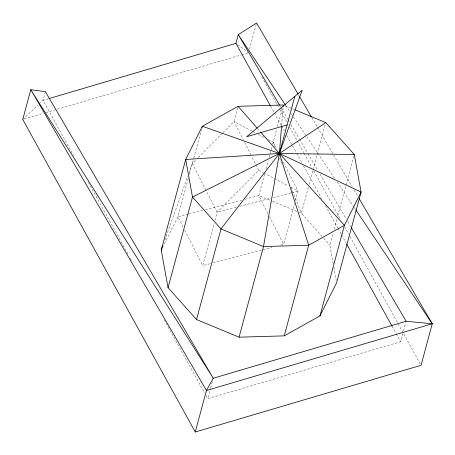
<?xml version="1.0" encoding="UTF-8"?>
<svg xmlns="http://www.w3.org/2000/svg" width="455" height="455" viewBox="0 0 455 455"><rect width="100%" height="100%" fill="white"/><g stroke="black" fill="none" stroke-linecap="round" stroke-linejoin="round"><path stroke-width="0.34" stroke-dasharray="2.27 1.71" d="M281.639 125.358L283.038 107.79M45.392 91.66L43.049 100.333L40.512 102.722M188.262 178.548L177.922 216.876L163.123 246.331M189.371 174.441L193.602 158.749M193.785 158.073L201.457 129.641M249.454 49.362L256.199 24.354M237.726 107.636L233.978 121.542L223.069 132.524M210.255 263.684L202.714 265.663L214.163 223.229M214.902 220.493L217.12 212.28L258.776 170.329L251.689 156.389M264.537 174.379L258.81 195.593L268.149 213.969M266.01 168.902L268.228 160.689M269.15 157.271L271.919 147.005M272.659 144.263L276.685 129.351M277.413 126.644L282.345 108.364M402.811 333.532L400.605 341.711L207.725 398.694L210.483 388.473M210.671 387.791L212.326 381.654M280.866 245.108L283.607 244.386L294.686 203.322M295.426 200.581L298.008 191.003L282.555 160.587M308.325 187.341L301.341 213.23L323.289 237.794M309.059 184.616L312.921 170.306M313.108 169.63L325.422 123.976M333.236 263.906L329.829 245.114L333.14 232.846M334.055 229.445L336.996 218.542M337.735 215.818L345.823 185.839M346.005 185.157L353.728 156.537M403.545 330.808L405.752 322.629M164.818 240.098L187.779 176.148M188.973 172.815L192.323 163.493L195.792 159.995M198.272 157.498L222.575 133.025M22.75 119.449L37.975 105.116M48.503 98.724L43.049 100.333L73.585 155.655M24.109 119.045L43.151 113.42M45.875 112.618L241.059 54.953M241.742 54.748L247.861 52.939M188.199 214.168L177.922 216.876L183.069 227.011M188.888 213.992L202.6 210.381M205.341 209.664L241.673 200.103M245.097 199.205L258.81 195.593L271.897 201.025M236.316 207.23L217.12 212.28L206.49 191.373M239.739 206.331L270.589 198.215M273.33 197.493L291.154 192.806M291.843 192.624L298.008 191.003L291.16 187.392M212.997 262.962L271.954 247.452M285.222 105.793L291.769 108.506M292.423 108.779L293.731 109.319M272.551 201.292L296.762 211.33M299.379 212.417L301.341 213.23L291.183 187.585M252.036 131.057L233.978 121.542L243.317 139.912M252.661 131.381L255.778 133.025M258.269 134.339L263.872 137.291M268.234 139.588L273.216 142.21L276.111 147.915M258.776 170.329L263.132 172.627M263.758 172.951L288.043 185.748M237.573 44.579L247.992 52.331M323.755 238.318L329.829 245.114M257.587 128.566L260.374 131.745M285.774 105.48L289.733 111.378M291.319 113.739L306.363 136.159M306.755 136.75L334.863 178.639M337.24 182.176L353.865 206.957M354.263 207.548L355.452 209.317M298.514 94.816L299.231 96.045M311.783 117.532L317.158 126.74M317.516 127.354L352.295 186.891M354.087 189.963L357.675 196.099M279.876 105.714L280.593 106.936M280.951 107.551L287.765 119.182M288.123 119.796L289.556 122.247M290.995 124.693L299.242 138.781M299.6 139.389L307.489 152.863M307.847 153.477L317.891 170.625M320.041 174.299L346.227 218.997M347.66 221.448L350.89 226.96M261.915 76.975L279.41 108.665M279.751 109.285L286.61 121.712M289.699 127.303L296.899 140.356M297.24 140.976L303.758 152.783M304.099 153.403L311.988 167.696M313.705 170.801L340.454 219.27M344.572 226.726L348.684 234.183M350.054 236.668L397.727 323.039M398.068 323.659L420.363 364.051M270.583 106.129L274.012 112.345M274.354 112.971L281.213 125.398M281.56 126.024L284.301 130.994M286.707 135.345L296.313 152.749M296.654 153.369L302.143 163.317M303.513 165.802L321.696 198.75M325.473 205.586L337.82 227.961M338.167 228.581L341.256 234.177M341.597 234.797L346.397 243.499M392.028 326.172L395.799 333.009M396.146 333.629L400.605 341.711M88.338 182.387L127.792 253.867M130.193 258.218L131.563 260.704M164.158 319.757L204.636 393.103M206.013 395.588L207.725 398.694M244.602 142.449L251.365 155.758M269.44 216.506L283.607 244.386M192.323 163.493L206.172 190.736M184.685 230.185L202.714 265.663M273.216 142.21L275.298 147.471M279.467 157.993L281.548 163.254M333.868 267.386L336.262 280.61"/><path stroke-width="0.68" d="M281.582 126.063L279.404 153.471L263.513 246.57L239.063 337.189L196.537 319.552L168.049 287.674L161.235 250.091L185.685 159.472L202.367 126.257L238.084 106.311L283.26 104.98L283.146 106.385M202.003 127.61L202.367 126.257L279.404 153.471L361.094 192.078L336.643 282.697L319.956 315.912L284.238 335.858L239.063 337.189M168.049 287.674L192.499 197.055L185.685 159.472L279.404 153.471L354.28 154.495L361.094 192.078L344.407 225.293L319.956 315.912M270.236 105.509L235.929 43.35L238.272 34.677L256.563 23L298.156 94.202M196.537 319.552L220.988 228.933L279.404 153.471L302.183 90.198L246.695 136.739L287.111 124.926M195.258 432L206.456 390.487L213.241 378.247L406.122 321.264L432.25 323.778L421.051 365.291L195.258 432L22.75 119.449L30.775 89.709L45.392 91.66L213.241 378.247L30.775 89.709L206.456 390.487L432.25 323.778L359.109 198.556M294.812 96.38L279.404 153.471L308.689 245.239L284.238 335.858M162.668 246.092L161.235 250.091L161.861 248.834M354.28 154.495L325.791 122.617L279.404 153.471L192.499 197.055L220.988 228.933L263.513 246.57L308.689 245.239L344.407 225.293L279.404 153.471L260.834 132.274M49.185 98.525L235.929 43.35M295.039 109.865L325.791 122.617M238.084 106.311L257.12 128.037M285.382 104.889L238.272 34.677L279.518 105.099M355.844 209.909L432.25 323.778M299.589 96.659L311.425 116.918M351.249 227.574L406.122 321.264M346.744 244.125L392.028 326.172"/></g></svg>
